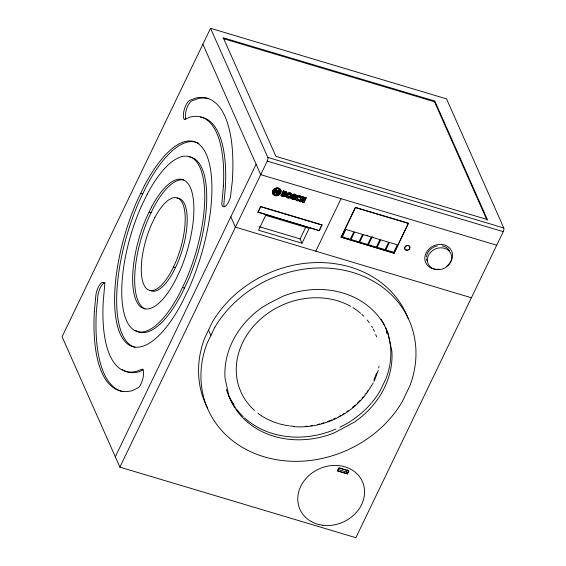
<?xml version="1.0" encoding="UTF-8"?>
<svg xmlns="http://www.w3.org/2000/svg" width="566" height="566" viewBox="0 0 566 566"><rect width="100%" height="100%" fill="white"/><g stroke="black" fill="none" stroke-linecap="round" stroke-linejoin="round"><path stroke-width="0.85" d="M94.317 311.696L95.895 294.985A10.414 3.842 -73.4 0 1 100.189 284.132A10.414 3.842 -73.4 0 1 104.788 284.033L103.21 301.954A132.946 49.093 -73.4 0 0 137.099 371.155L142.335 369.011A10.641 3.927 -73.4 0 1 143.191 377.175A10.641 3.927 -73.4 0 1 138.903 387.328L132.741 390.519A151.058 55.779 -73.4 0 1 94.317 311.696M285.37 192.964L284.882 193.501L283.651 193.155L284.09 192.263L285.441 193.041M293.818 197.718L293.082 198.213L292.063 197.357M284.521 194.513L284.217 195.376L282.795 195.037C284.005 192.256 285.986 197.35 282.795 195.037M378.711 367.957L379.001 366.329M374.069 381.512L378.265 370.397M210.545 28.3L62.083 336.77L119.886 467.134L355.865 537.7L503.323 231.466A2.83 1.047 -73.4 0 0 503.818 228.077L446.524 98.866L210.545 28.3L267.838 157.511A2.83 1.047 -73.4 0 1 267.343 160.893L119.886 467.134M115.308 456.804L256.108 164.253M257.997 212.123L260.678 206.54L321.955 224.865L319.365 230.659L257.997 212.123L319.365 230.659M258.089 212.335L260.678 206.54M275.776 189.695L274.361 192.956L275.564 189.794A2.639 2.257 -23.9 0 0 274.22 192.645L274.361 192.956M275.083 192.652L274.411 194.053L275.012 192.482L277.524 193.381L275.012 192.482M275.288 191.902C282.024 193.091 273.053 193.282 275.854 190.735L278.366 191.633L275.854 190.735M276.109 190.197C282.682 191.782 274.036 191.195 276.456 188.931A3.262 2.788 -23.9 0 0 274.071 193.629L274.333 193.883M275.366 192.072L275.925 190.905M276.187 190.367L276.732 188.903M276.774 194.612L279.172 189.631L279.441 189.886A3.262 2.788 -23.9 0 1 277.057 194.591L277.128 194.761A3.262 2.788 -23.9 0 0 279.512 190.056L279.172 189.631M276.852 194.782L279.25 189.801M277.736 193.82L279.363 191.039A2.639 2.257 -23.9 0 1 278.019 193.89L277.948 193.721A2.639 2.257 -23.9 0 0 279.286 190.869M277.814 193.989L279.222 190.728M281.09 195.687L283.382 190.919L286.148 191.782A1.712 1.465 -23.9 0 1 286.785 193.098L286.7 193.395A1.309 1.118 -23.9 0 1 285.674 194.188L285.639 194.371A1.358 1.16 -23.9 0 1 285.986 195.709L285.83 195.963A1.726 1.479 -23.9 0 1 283.983 196.692L281.09 195.687L283.906 196.522A1.726 1.479 -23.9 0 0 285.321 196.197M281.168 195.857L283.382 190.919M282.873 195.206L283.318 194.28M285.306 192.709L285.052 193.643L283.729 193.324L284.09 192.263M300.921 201.786L301.756 199.734L300.921 201.786L299.591 201.241L301.897 196.437L303.263 196.989L302.407 198.772L303.935 199.232L304.713 197.279L303.935 199.232M299.662 201.411L301.897 196.437M302.612 198.008L303.185 196.819M304.713 197.279L306.135 197.852L303.822 202.656L302.414 202.09L303.319 200.201L301.756 199.734M302.492 202.253L303.319 200.201M303.822 202.656L306.065 197.683M302.011 243.224L258.52 230.22L265.68 215.335L309.17 228.346L302.011 243.224L300.093 238.916L305.753 227.164M319.274 230.447L321.955 224.865M315.764 251.233L341.05 198.68M341.107 237.161L355.434 207.397L408.404 223.245L394.177 253.214L341.107 237.161L394.177 253.214M341.206 237.373L355.434 207.397M487.05 220.28L434.497 101.76L434.837 101.052L223.329 37.809L275.883 156.329L487.39 219.573L434.837 101.052M394.085 253.002L408.404 223.245M338.539 468.549L337.47 470.785L347.354 473.735L348.783 470.763L338.9 467.806M347.446 473.947L337.562 470.997L338.992 468.018L348.875 470.976L347.446 473.947L346.597 472.044L347.673 469.815M287.846 195.107L287.938 194.909A1.443 1.231 -23.9 0 1 289.537 193.989L289.742 194.046A1.443 1.231 -23.9 0 1 290.195 195.567L290.103 195.744A1.45 1.238 -23.9 0 1 288.497 196.678L288.186 196.551A1.507 1.281 -23.9 0 1 287.783 196.013M373.178 383.012L366.252 393.943M295.098 198.298L294.9 198.574A1.889 1.613 -23.9 0 1 294.667 198.8M365.176 395.224C348.557 416.463 320.915 428.674 294.023 426.665M301.027 197.364L300.935 197.025A2.342 1.995 -23.9 0 0 299.824 195.723L299.23 195.56A2.766 2.363 -23.9 0 0 296.032 197.117L295.799 197.612A2.78 2.37 -23.9 0 0 296.45 200.265L297.171 200.746A2.731 2.328 -23.9 0 0 299.428 200.428L298.77 199.211A1.075 0.92 -23.9 0 1 297.73 199.451L297.468 199.303A1.677 1.436 -23.9 0 1 298.572 196.72L298.841 196.727A1.21 1.033 -23.9 0 1 299.57 197.484L301.006 197.187A2.342 1.995 -23.9 0 0 299.902 195.893L299.308 195.73A2.766 2.363 -23.9 0 0 296.11 197.286L295.877 197.782A2.78 2.37 -23.9 0 0 296.527 200.435M291.957 197.152L290.832 197.916L291.957 197.152C292.006 199.14 295.141 198.227 293.252 197.194A2.979 2.54 -23.9 0 1 292.268 196.275L292.127 195.836A1.578 1.344 -23.9 0 1 292.778 194.52L293.124 194.322A2.285 1.946 -23.9 0 1 294.645 194.159L295.134 194.322A3.127 2.667 -23.9 0 1 296.209 195.249L296.386 195.631L295.162 195.871A1.585 1.351 -23.9 0 0 294.433 195.263C292.813 194.881 293.761 196.926 294.893 196.869A1.557 1.323 -23.9 0 1 295.233 198.355L294.978 198.744A1.889 1.613 -23.9 0 1 292.919 199.416L291.384 198.496M295.204 195.985L296.386 195.631M143.332 369.782L139.109 371.756A132.946 49.093 -73.4 0 1 122.058 369.357M275.847 189.865L275.642 189.964A2.639 2.257 -23.9 0 0 274.298 192.815M300.949 197.194L299.655 197.739M285.696 194.407L285.745 194.357A1.309 1.118 -23.9 0 0 286.771 193.565L286.863 193.268A1.712 1.465 -23.9 0 0 286.226 191.952L283.46 191.089M276.809 189.072L276.533 189.101A3.262 2.788 -23.9 0 0 274.149 193.798L274.411 194.053M222.99 38.516L434.497 101.76M267.782 157.398L503.761 227.964M267.244 161.105L503.224 231.671M496.7 245.227L260.721 174.661L202.883 44.219M355.526 207.609L408.503 223.45M301.975 196.607L303.263 196.989M304.791 197.449L306.135 197.852M284.16 192.433L285.186 192.589M303.857 199.062L302.407 198.772M301.834 199.904L303.397 200.371M299.591 201.241L300.85 201.616M302.414 202.09L303.751 202.487M366.315 235.166L367.893 235.64M371.848 236.821L373.426 237.295M260.77 206.753L322.054 225.077M259.115 226.655L300.093 238.916M140.743 193.303L142.752 193.905M235.392 227.129L471.407 297.773M149.084 212.13L151.094 212.731M173.422 267.01L175.432 267.612M182.471 287.408L184.474 288.009M338.362 469.582L346.597 472.044M296.888 200.505L297.093 200.576A2.731 2.328 -23.9 0 0 297.999 200.661M291.936 198.885L292.841 199.253A1.889 1.613 -23.9 0 0 294.405 198.991M295.282 196.154L295.24 196.041A1.585 1.351 -23.9 0 0 294.511 195.433C293.11 195.065 293.62 196.678 294.822 196.699A1.557 1.323 -23.9 0 1 295.162 198.185M293.726 197.534L293.322 197.364A2.979 2.54 -23.9 0 1 292.346 196.444L292.183 196.077M285.561 194.202L285.625 194.237A1.358 1.16 -23.9 0 1 285.908 195.539L285.752 195.794A1.726 1.479 -23.9 0 1 285.554 196.006M290.931 198.022L291.462 198.666M293.712 197.421L293.888 197.803M290.754 197.746L291.009 198.192M299.612 200.3L299.35 200.258A2.731 2.328 -23.9 0 1 298.466 200.597M298.834 199.154L298.848 199.381A1.075 0.92 -23.9 0 1 297.808 199.621L297.546 199.473A1.677 1.436 -23.9 0 1 298.65 196.89L298.919 196.897A1.21 1.033 -23.9 0 1 299.647 197.647M230.815 216.806L235.428 227.207M208.493 330.084L210.877 335.461M386.309 330.53L387.109 333.622M105.297 282.901A10.414 3.842 -73.4 0 0 97.904 295.586L96.326 312.298A151.058 55.779 -73.4 0 0 122.857 391.644M134.906 347.234A106.953 39.493 -73.4 0 1 138.988 201.715L146.509 186.094A106.953 39.493 -73.4 0 1 194.796 141.939M195.631 142.144A106.953 39.493 -73.4 0 1 198.836 143.46M185.754 119.101A10.414 3.849 -73.4 0 1 186.822 108.375A10.414 3.849 -73.4 0 1 192.199 100.769L198.157 98.555A151.058 55.779 -73.4 0 1 208.238 98.576M224.532 206.661A10.634 3.927 -73.4 0 1 223.818 204.765L225.424 186.667A132.939 49.093 -73.4 0 0 200.421 117.063M188.782 156.796A91.232 33.691 -73.4 0 1 187.679 281.352L181.269 294.674A91.232 33.691 -73.4 0 1 135.437 330.296M145.03 308.838A67.312 24.854 -73.4 0 1 148.731 217.641L153.464 207.814A67.312 24.854 -73.4 0 1 183.851 180.023M177.024 198.164A48.273 17.822 -73.4 0 1 177.13 264.089L173.734 271.135A48.273 17.822 -73.4 0 1 149.771 290.181M385.481 327.396A85.508 72.964 -23.9 0 1 389.224 338.68M389.408 339.515A85.508 72.964 -23.9 0 1 389.882 364.532M389.726 365.403A85.508 72.964 -23.9 0 1 386.111 378.392L380.104 390.88A85.508 72.964 -23.9 0 1 371.883 402.49M371.338 403.133A85.508 72.964 -23.9 0 1 350.587 421.224M349.852 421.691A85.508 72.964 -23.9 0 1 339.897 427.238M335.921 429.056A85.508 72.964 -23.9 0 1 244.477 417.842M243.21 416.668A85.508 72.964 -23.9 0 1 236.362 408.949M235.35 407.577A85.508 72.964 -23.9 0 1 229.046 396.511M228.714 395.733A85.508 72.964 -23.9 0 1 226.4 389.337M381.074 319.153A85.508 72.964 -23.9 0 1 384.774 325.853M375.704 334.471A73.262 62.515 -23.9 0 1 376.567 336.834M376.532 373.065A73.262 62.515 -23.9 0 1 373.822 380.111M367.971 390.575A73.262 62.515 -23.9 0 1 366.987 392.005M365.961 393.412A73.262 62.515 -23.9 0 1 364.9 394.806M363.238 396.865A73.262 62.515 -23.9 0 1 362.084 398.209M360.301 400.183A73.262 62.515 -23.9 0 1 357.295 403.211M355.455 404.923A73.262 62.515 -23.9 0 1 352.257 407.654M348.239 410.711A73.262 62.515 -23.9 0 1 346.852 411.687M344.008 413.548A73.262 62.515 -23.9 0 1 342.557 414.439M341.086 415.303A73.262 62.515 -23.9 0 1 338.857 416.534M335.829 418.076A73.262 62.515 -23.9 0 1 333.501 419.158M331.938 419.845A73.262 62.515 -23.9 0 1 327.176 421.698M323.95 422.767A73.262 62.515 -23.9 0 1 321.502 423.488M319.861 423.934A73.262 62.515 -23.9 0 1 317.385 424.528M312.425 425.49A73.262 62.515 -23.9 0 1 310.755 425.738M307.416 426.141A73.262 62.515 -23.9 0 1 305.753 426.29M294.462 426.382A73.262 62.515 -23.9 0 1 290.11 425.972M289.254 425.858A73.262 62.515 -23.9 0 1 279.151 423.757M278.338 423.517A73.262 62.515 -23.9 0 1 257.806 413.145M254.488 410.392A73.262 62.515 -23.9 0 1 255.025 324.551A73.262 62.515 -23.9 0 1 350.637 306.326M352.922 307.663A73.262 62.515 -23.9 0 1 360.62 313.309M361.9 314.455A73.262 62.515 -23.9 0 1 363.754 316.245M367.171 320.023A73.262 62.515 -23.9 0 1 369.244 322.705M371.586 326.214A73.262 62.515 -23.9 0 1 372.435 327.657M373.242 329.122A73.262 62.515 -23.9 0 1 374.367 331.379M386.684 331.06A85.508 72.964 -23.9 0 1 387.406 333.515M233.935 404.57A85.508 72.964 -23.9 0 1 228.763 395.783M408.327 318.792A110.009 93.871 -23.9 0 0 316.705 262.574A110.009 93.871 -23.9 0 0 212.363 322.054L204.63 338.121A110.009 93.871 -23.9 0 0 207.687 408.383M407.923 249.931A2.667 2.271 -23.9 0 1 404.619 248.134A2.667 2.271 -23.9 0 1 407.718 245.432A2.667 2.271 -23.9 0 1 409.593 248.481M409.367 248.856A2.667 2.271 -23.9 0 1 408.348 249.748M439.244 269.204A14.207 12.127 -23.9 0 1 425.377 254.728A14.207 12.127 -23.9 0 1 446.744 245.913A14.207 12.127 -23.9 0 1 446.779 266.098M426.87 260.77A12.431 10.605 -23.9 0 1 426.481 258.952M426.46 257.063A12.431 10.605 -23.9 0 1 426.806 255.16M426.997 254.537A12.431 10.605 -23.9 0 1 432.693 247.738M433.315 247.384A12.431 10.605 -23.9 0 1 435.296 246.507M435.983 246.281A12.431 10.605 -23.9 0 1 437.384 245.934M442.265 245.885A12.431 10.605 -23.9 0 1 449.531 250.759M280.998 191.244A4.394 3.75 -23.9 0 0 277.772 187.912A4.394 3.75 -23.9 0 0 272.961 190.254L272.649 190.898A4.394 3.75 -23.9 0 0 274.927 195.426A4.394 3.75 -23.9 0 0 280.446 193.232L280.757 192.589A4.394 3.75 -23.9 0 0 280.941 191.916M290.726 196.968A2.78 2.37 -23.9 0 0 291.271 196.218L291.455 195.829A2.795 2.384 -23.9 0 0 290.408 192.942L289.983 192.815A2.802 2.391 -23.9 0 0 286.771 194.442L286.58 194.838A2.809 2.398 -23.9 0 0 287.655 197.739L288.094 197.867A2.78 2.37 -23.9 0 0 289.035 197.838M290.358 197.272A2.78 2.37 -23.9 0 1 289.502 197.718M296.28 195.419A3.127 2.667 -23.9 0 0 295.211 194.492L294.723 194.329A2.285 1.946 -23.9 0 0 293.195 194.492L292.855 194.69A1.578 1.344 -23.9 0 0 292.197 196.006M223.414 186.065L221.808 204.163A10.634 3.927 -73.4 0 0 225.65 206.024A10.634 3.927 -73.4 0 0 230.454 196.968L232.279 181.58A151.058 55.779 -73.4 0 0 196.147 97.953L190.19 100.175A10.414 3.849 -73.4 0 0 184.53 108.637A10.414 3.849 -73.4 0 0 184.141 119.341L184.396 119.624L189.334 117.282A132.939 49.093 -73.4 0 1 223.414 186.065M290.202 195.836L290.181 195.914A1.45 1.238 -23.9 0 1 288.575 196.848L288.257 196.72A1.507 1.281 -23.9 0 1 287.917 195.277L288.009 195.079A1.443 1.231 -23.9 0 1 289.615 194.159L289.82 194.216A1.443 1.231 -23.9 0 1 290.266 195.737L290.202 195.836M291.419 196.197L291.341 196.388A2.78 2.37 -23.9 0 1 288.172 198.036L287.726 197.902A2.809 2.398 -23.9 0 1 286.658 195.008L286.849 194.612A2.802 2.391 -23.9 0 1 290.054 192.985L290.485 193.112A2.795 2.384 -23.9 0 1 291.525 195.999L291.419 196.197M144.5 185.492L136.979 201.114A106.953 39.493 -73.4 0 0 120.134 333.692A106.953 39.493 -73.4 0 0 182.019 302.683L189.539 287.061A106.953 39.493 -73.4 0 0 206.385 154.483A106.953 39.493 -73.4 0 0 144.5 185.492M147.259 194.103L140.842 207.432A91.232 33.691 -73.4 0 0 126.473 320.519A91.232 33.691 -73.4 0 0 179.259 294.072L185.676 280.75A91.232 33.691 -73.4 0 0 200.046 167.656A91.232 33.691 -73.4 0 0 147.259 194.11M151.455 207.213L146.721 217.04A67.312 24.854 -73.4 0 0 136.116 300.482A67.312 24.854 -73.4 0 0 175.064 280.969L179.797 271.135A67.312 24.854 -73.4 0 0 190.402 187.7A67.312 24.854 -73.4 0 0 151.455 207.213M154.794 217.641L151.398 224.688A48.273 17.822 -73.4 0 0 143.799 284.528A48.273 17.822 -73.4 0 0 171.724 270.534L175.12 263.487A48.273 17.822 -73.4 0 0 182.726 203.647A48.273 17.822 -73.4 0 0 154.794 217.641M273.031 190.424L272.727 191.067A4.394 3.75 -23.9 0 0 275.005 195.595A4.394 3.75 -23.9 0 0 280.524 193.395L280.835 192.758A4.394 3.75 -23.9 0 0 278.55 188.23A4.394 3.75 -23.9 0 0 273.031 190.424M273.456 190.452L273.194 191.011A3.806 3.247 -23.9 0 0 275.168 194.93A3.806 3.247 -23.9 0 0 279.951 193.027L280.212 192.475A3.806 3.247 -23.9 0 0 278.239 188.549A3.806 3.247 -23.9 0 0 273.456 190.452M273.534 190.622L273.265 191.181A3.806 3.247 -23.9 0 0 275.246 195.1A3.806 3.247 -23.9 0 0 280.021 193.197L280.29 192.645A3.806 3.247 -23.9 0 0 278.316 188.719A3.806 3.247 -23.9 0 0 273.534 190.622M214.747 327.431L207.015 343.491A110.009 93.871 -23.9 0 0 264.103 456.804A110.009 93.871 -23.9 0 0 402.164 401.853L409.897 385.786A110.009 93.871 -23.9 0 0 352.809 272.472A110.009 93.871 -23.9 0 0 214.747 327.431M345.939 229.442L342.359 236.885L350.269 239.248L353.849 231.812L345.939 229.442M354.641 232.046L351.062 239.489L358.964 241.852L362.544 234.409L354.641 232.046M363.337 234.649L359.757 242.085L367.667 244.448L371.246 237.013L363.337 234.649M372.032 237.246L368.452 244.689L376.362 247.052L379.942 239.609L372.032 237.246M380.734 239.85L377.154 247.285L385.057 249.656L388.637 242.213L380.734 239.85M389.429 242.446L385.849 249.889L393.759 252.252L397.339 244.816L389.429 242.446M268.588 303.553L262.192 307.345A85.508 72.964 -23.9 0 0 225.042 378.13L228.82 395.691A85.508 72.964 -23.9 0 0 333.82 433.096L354.712 421.939A85.508 72.964 -23.9 0 0 391.87 351.146L388.092 333.586A85.508 72.964 -23.9 0 0 283.092 296.181L268.588 303.553M322.875 525.255A34.186 29.177 -23.9 0 0 363.344 484.029A34.186 29.177 -23.9 0 0 307.274 477.117A34.186 29.177 -23.9 0 0 322.875 525.255M406.671 250.299A2.667 2.271 -23.9 0 0 409.819 247.087A2.667 2.271 -23.9 0 0 405.454 246.55A2.667 2.271 -23.9 0 0 406.671 250.299M436.499 269.565A12.431 10.605 -23.9 0 0 451.215 254.573A12.431 10.605 -23.9 0 0 430.825 252.054A12.431 10.605 -23.9 0 0 436.499 269.565"/></g></svg>
